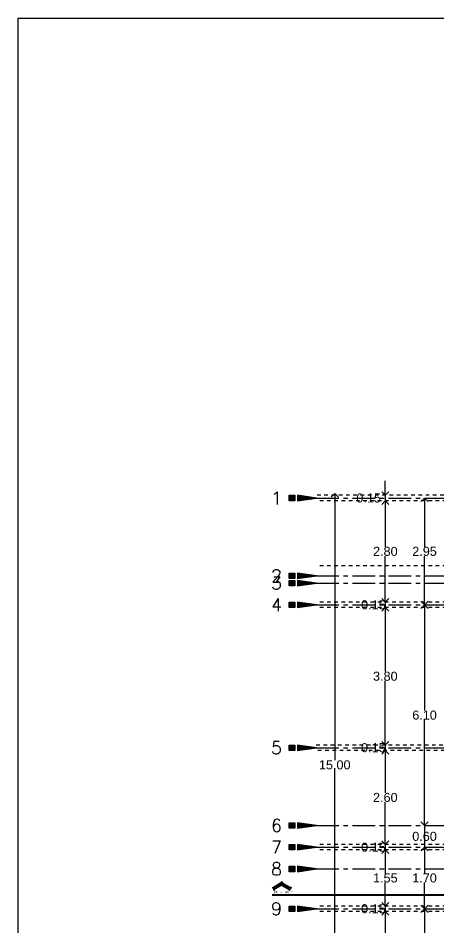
# Model space of a CAD drawing. Header units: metres. Extents: x -58 to 722, y -1100 to 345.
# Drawn here: x 23.58 to 35.2, y -491.19 to -466.05 of the extents above; entities that cross this region are included whole.
import ezdxf
from ezdxf.enums import TextEntityAlignment as Align

# ---------------------------------------------------------------- set-up
doc = ezdxf.new("R2010")
doc.units = ezdxf.units.M
doc.header["$MEASUREMENT"] = 0
for name, pattern in [('ACAD_ISO07W100', [3, 0, -3]), ('CENTER2', [1.125, 0.75, -0.125, 0.125, -0.125]), ('CENTERX2', [4, 2.5, -0.5, 0.5, -0.5])]:
    doc.linetypes.add(name, pattern=pattern)
doc.layers.get('0').update_dxf_attribs({"color": 255})
doc.layers.get('DEFPOINTS').update_dxf_attribs({"color": 250})
for name, color, linetype in [('FSR_ARQ_015COTAS', 125, 'Continuous'), ('FSR_ARQ_016EJES', 135, 'CENTER2'), ('FSR_ARQ_017EJESTEXT', 135, 'Continuous'), ('FSR_ARQ_022AREAS', 110, 'Continuous'), ('FSR_ARQ_024LINEACORTE', 10, 'Continuous')]:
    doc.layers.add(name, color=color, linetype=linetype)
doc.styles.add('Arial', font='arial.ttf')
doc.styles.add('ROMANT', font='romant.shx')
doc.styles.add('style1', font='arial.ttf')
doc.dimstyles.new('PP_PACO', dxfattribs={"dimtxt": 0.18, "dimasz": 0.075, "dimexe": 0.075, "dimexo": 0, "dimgap": 0, "dimtad": 0, "dimtih": 1, "dimtoh": 1, "dimzin": 1, "dimdsep": 46, "dimtxsty": 'style1', "dimcen": 0.15, "dimse1": 1, "dimse2": 1, "dimclrd": 256, "dimclre": 256, "dimadec": 0, "dimazin": 0, "dimtfac": 1, "dimtmove": 0, "dimatfit": 3, "dimfxl": 0.075, "dimarcsym": 0})

# ---------------------------------------------------------------- blocks, each defined once
blk = doc.blocks.new('Di-p0102')
at = {"const_width": 0.2}
blk.add_lwpolyline([(-0.8, 0), (-1, 0)], dxfattribs=at)
for points in [[(-1, 0.1), (-0.8, 0.1), (-0.8, -0.1), (-1, -0.1)], [(0, 0), (-0.7, 0.1), (-0.7, -0.1)]]:
    blk.add_lwpolyline(points, close=True)
blk.add_lwpolyline([(0, 0, 0, 0.2, 0), (-0.7, 0, 0.2, 0.2, 0)], format="xyseb")
at = {"style": 'ROMANT'}
blk.add_attdef('A', text='', height=0.6, dxfattribs=at).set_placement((-1.3, 0), align=Align.MIDDLE_RIGHT)
blk = doc.blocks.new('_Open90')
at = {"color": 0, "linetype": 'ByBlock', "lineweight": -2}
for p, q in [((0, 0), (-1, 0)), ((-0.5, 0.5), (0, 0)), ((0, 0), (-0.5, -0.5))]:
    blk.add_line(p, q, dxfattribs=at)
blk = doc.blocks.new('*D381')
at = {"layer": 'DEFPOINTS', "color": 0, "ltscale": 0.01, "transparency": 16777216}
for p in [(34.901, -479.311), (34.807, -482.262), (34.901, -482.262)]:
    blk.add_point(p, dxfattribs=at)
at = {"layer": 'FSR_ARQ_015COTAS', "lineweight": -2, "ltscale": 0.01, "transparency": 16777216}
for p, q in [((34.807, -479.511), (34.807, -480.659)), ((34.807, -482.062), (34.807, -480.914))]:
    blk.add_line(p, q, dxfattribs=at)
at = {"layer": 'FSR_ARQ_015COTAS', "lineweight": -2, "ltscale": 0.01, "transparency": 16777216, "xscale": 0.2, "yscale": 0.2, "zscale": 0.2}
for p, rotation in [((34.807, -479.311), 90), ((34.807, -482.262), 270)]:
    blk.add_blockref('_Open90', p, dxfattribs=dict(at, rotation=rotation))
at = {"layer": 'FSR_ARQ_015COTAS', "color": 0, "ltscale": 0.01, "transparency": 16777216, "insert": (34.807, -480.786), "char_height": 0.25, "attachment_point": 5, "style": 'style1'}
blk.add_mtext('2.95', dxfattribs=at)
blk = doc.blocks.new('*D382')
at = {"layer": 'DEFPOINTS', "color": 0, "ltscale": 0.005, "transparency": 16777216}
for p in [(34.901, -482.262), (34.807, -488.362), (35.025, -488.362)]:
    blk.add_point(p, dxfattribs=at)
at = {"layer": 'FSR_ARQ_015COTAS', "lineweight": -2, "ltscale": 0.005, "transparency": 16777216}
for p, q in [((34.807, -482.462), (34.807, -485.184)), ((34.807, -488.162), (34.807, -485.439))]:
    blk.add_line(p, q, dxfattribs=at)
at = {"layer": 'FSR_ARQ_015COTAS', "lineweight": -2, "ltscale": 0.005, "transparency": 16777216, "xscale": 0.2, "yscale": 0.2, "zscale": 0.2}
for p, rotation in [((34.807, -482.262), 90), ((34.807, -488.362), 270)]:
    blk.add_blockref('_Open90', p, dxfattribs=dict(at, rotation=rotation))
at = {"layer": 'FSR_ARQ_015COTAS', "color": 0, "ltscale": 0.005, "transparency": 16777216, "insert": (34.807, -485.312), "char_height": 0.25, "attachment_point": 5, "style": 'style1'}
blk.add_mtext('6.10', dxfattribs=at)
blk = doc.blocks.new('*D383')
at = {"layer": 'DEFPOINTS', "color": 0, "ltscale": 0.005, "transparency": 16777216}
for p in [(35.079, -488.962), (34.807, -490.662), (35.104, -490.662)]:
    blk.add_point(p, dxfattribs=at)
at = {"layer": 'FSR_ARQ_015COTAS', "lineweight": -2, "ltscale": 0.005, "transparency": 16777216}
for p, q in [((34.807, -489.162), (34.807, -489.684)), ((34.807, -490.462), (34.807, -489.939))]:
    blk.add_line(p, q, dxfattribs=at)
at = {"layer": 'FSR_ARQ_015COTAS', "lineweight": -2, "ltscale": 0.005, "transparency": 16777216, "xscale": 0.2, "yscale": 0.2, "zscale": 0.2}
for p, rotation in [((34.807, -488.962), 90), ((34.807, -490.662), 270)]:
    blk.add_blockref('_Open90', p, dxfattribs=dict(at, rotation=rotation))
at = {"layer": 'FSR_ARQ_015COTAS', "color": 0, "ltscale": 0.005, "transparency": 16777216, "insert": (34.807, -489.812), "char_height": 0.25, "attachment_point": 5, "style": 'style1'}
blk.add_mtext('1.70', dxfattribs=at)
blk = doc.blocks.new('*D384')
at = {"layer": 'DEFPOINTS', "color": 0, "ltscale": 0.005, "transparency": 16777216}
for p in [(35.104, -490.662), (34.807, -494.111), (34.971, -494.111)]:
    blk.add_point(p, dxfattribs=at)
at = {"layer": 'FSR_ARQ_015COTAS', "lineweight": -2, "ltscale": 0.005, "transparency": 16777216}
for p, q in [((34.807, -490.862), (34.807, -492.259)), ((34.807, -493.911), (34.807, -492.514))]:
    blk.add_line(p, q, dxfattribs=at)
at = {"layer": 'FSR_ARQ_015COTAS', "lineweight": -2, "ltscale": 0.005, "transparency": 16777216, "xscale": 0.2, "yscale": 0.2, "zscale": 0.2}
for p, rotation in [((34.807, -490.662), 90), ((34.807, -494.111), 270)]:
    blk.add_blockref('_Open90', p, dxfattribs=dict(at, rotation=rotation))
at = {"layer": 'FSR_ARQ_015COTAS', "color": 0, "ltscale": 0.005, "transparency": 16777216, "insert": (34.807, -492.386), "char_height": 0.25, "attachment_point": 5, "style": 'style1'}
blk.add_mtext('3.45', dxfattribs=at)
blk = doc.blocks.new('*D401')
at = {"layer": 'DEFPOINTS', "color": 0, "ltscale": 0.01, "transparency": 16777216}
for p in [(33.724, -479.386), (33.843, -479.236), (33.843, -479.386)]:
    blk.add_point(p, dxfattribs=at)
at = {"layer": 'FSR_ARQ_015COTAS', "lineweight": -2, "ltscale": 0.01, "transparency": 16777216}
for p, q in [((33.724, -479.036), (33.724, -478.836)), ((33.724, -479.236), (33.724, -479.386)), ((33.724, -479.586), (33.724, -479.786))]:
    blk.add_line(p, q, dxfattribs=at)
at = {"layer": 'FSR_ARQ_015COTAS', "lineweight": -2, "ltscale": 0.01, "transparency": 16777216, "xscale": 0.2, "yscale": 0.2, "zscale": 0.2}
for p, rotation in [((33.724, -479.236), 270), ((33.724, -479.386), 90)]:
    blk.add_blockref('_Open90', p, dxfattribs=dict(at, rotation=rotation))
at = {"layer": 'FSR_ARQ_015COTAS', "color": 0, "ltscale": 0.01, "transparency": 16777216, "insert": (33.264, -479.311), "char_height": 0.25, "attachment_point": 5, "style": 'style1'}
blk.add_mtext('0.15', dxfattribs=at)
blk = doc.blocks.new('*D402')
at = {"layer": 'DEFPOINTS', "color": 0, "ltscale": 0.005, "transparency": 16777216}
for p in [(33.843, -479.386), (33.724, -482.187), (33.875, -482.187)]:
    blk.add_point(p, dxfattribs=at)
at = {"layer": 'FSR_ARQ_015COTAS', "lineweight": -2, "ltscale": 0.005, "transparency": 16777216}
for p, q in [((33.724, -479.586), (33.724, -480.659)), ((33.724, -481.987), (33.724, -480.914))]:
    blk.add_line(p, q, dxfattribs=at)
at = {"layer": 'FSR_ARQ_015COTAS', "lineweight": -2, "ltscale": 0.005, "transparency": 16777216, "xscale": 0.2, "yscale": 0.2, "zscale": 0.2}
for p, rotation in [((33.724, -479.386), 90), ((33.724, -482.187), 270)]:
    blk.add_blockref('_Open90', p, dxfattribs=dict(at, rotation=rotation))
at = {"layer": 'FSR_ARQ_015COTAS', "color": 0, "ltscale": 0.005, "transparency": 16777216, "insert": (33.724, -480.786), "char_height": 0.25, "attachment_point": 5, "style": 'style1'}
blk.add_mtext('2.80', dxfattribs=at)
blk = doc.blocks.new('*D403')
at = {"layer": 'DEFPOINTS', "color": 0, "ltscale": 0.005, "transparency": 16777216}
for p in [(33.724, -482.337), (33.875, -482.187), (33.902, -482.337)]:
    blk.add_point(p, dxfattribs=at)
at = {"layer": 'FSR_ARQ_015COTAS', "lineweight": -2, "ltscale": 0.005, "transparency": 16777216}
for p, q in [((33.724, -481.987), (33.724, -481.787)), ((33.724, -482.187), (33.724, -482.337)), ((33.724, -482.537), (33.724, -482.737))]:
    blk.add_line(p, q, dxfattribs=at)
at = {"layer": 'FSR_ARQ_015COTAS', "lineweight": -2, "ltscale": 0.005, "transparency": 16777216, "xscale": 0.2, "yscale": 0.2, "zscale": 0.2}
for p, rotation in [((33.724, -482.187), 270), ((33.724, -482.337), 90)]:
    blk.add_blockref('_Open90', p, dxfattribs=dict(at, rotation=rotation))
at = {"layer": 'FSR_ARQ_015COTAS', "color": 0, "ltscale": 0.005, "transparency": 16777216, "insert": (33.394, -482.262), "char_height": 0.25, "attachment_point": 5, "style": 'style1'}
blk.add_mtext('0.15', dxfattribs=at)
blk = doc.blocks.new('*D404')
at = {"layer": 'DEFPOINTS', "color": 0, "ltscale": 0.005, "transparency": 16777216}
for p in [(33.902, -482.337), (33.724, -486.137), (33.963, -486.137)]:
    blk.add_point(p, dxfattribs=at)
at = {"layer": 'FSR_ARQ_015COTAS', "lineweight": -2, "ltscale": 0.005, "transparency": 16777216}
for p, q in [((33.724, -482.537), (33.724, -484.109)), ((33.724, -485.937), (33.724, -484.364))]:
    blk.add_line(p, q, dxfattribs=at)
at = {"layer": 'FSR_ARQ_015COTAS', "lineweight": -2, "ltscale": 0.005, "transparency": 16777216, "xscale": 0.2, "yscale": 0.2, "zscale": 0.2}
for p, rotation in [((33.724, -482.337), 90), ((33.724, -486.137), 270)]:
    blk.add_blockref('_Open90', p, dxfattribs=dict(at, rotation=rotation))
at = {"layer": 'FSR_ARQ_015COTAS', "color": 0, "ltscale": 0.005, "transparency": 16777216, "insert": (33.724, -484.237), "char_height": 0.25, "attachment_point": 5, "style": 'style1'}
blk.add_mtext('3.80', dxfattribs=at)
blk = doc.blocks.new('*D405')
at = {"layer": 'DEFPOINTS', "color": 0, "ltscale": 0.005, "transparency": 16777216}
for p in [(33.963, -486.137), (33.724, -486.287), (33.904, -486.287)]:
    blk.add_point(p, dxfattribs=at)
at = {"layer": 'FSR_ARQ_015COTAS', "lineweight": -2, "ltscale": 0.005, "transparency": 16777216}
for p, q in [((33.724, -485.937), (33.724, -485.737)), ((33.724, -486.137), (33.724, -486.287)), ((33.724, -486.487), (33.724, -486.687))]:
    blk.add_line(p, q, dxfattribs=at)
at = {"layer": 'FSR_ARQ_015COTAS', "lineweight": -2, "ltscale": 0.005, "transparency": 16777216, "xscale": 0.2, "yscale": 0.2, "zscale": 0.2}
for p, rotation in [((33.724, -486.137), 270), ((33.724, -486.287), 90)]:
    blk.add_blockref('_Open90', p, dxfattribs=dict(at, rotation=rotation))
at = {"layer": 'FSR_ARQ_015COTAS', "color": 0, "ltscale": 0.005, "transparency": 16777216, "insert": (33.394, -486.212), "char_height": 0.25, "attachment_point": 5, "style": 'style1'}
blk.add_mtext('0.15', dxfattribs=at)
blk = doc.blocks.new('*D406')
at = {"layer": 'DEFPOINTS', "color": 0, "ltscale": 0.005, "transparency": 16777216}
for p in [(33.904, -486.287), (33.724, -488.887), (33.91, -488.887)]:
    blk.add_point(p, dxfattribs=at)
at = {"layer": 'FSR_ARQ_015COTAS', "lineweight": -2, "ltscale": 0.005, "transparency": 16777216}
for p, q in [((33.724, -486.487), (33.724, -487.459)), ((33.724, -488.687), (33.724, -487.714))]:
    blk.add_line(p, q, dxfattribs=at)
at = {"layer": 'FSR_ARQ_015COTAS', "lineweight": -2, "ltscale": 0.005, "transparency": 16777216, "xscale": 0.2, "yscale": 0.2, "zscale": 0.2}
for p, rotation in [((33.724, -486.287), 90), ((33.724, -488.887), 270)]:
    blk.add_blockref('_Open90', p, dxfattribs=dict(at, rotation=rotation))
at = {"layer": 'FSR_ARQ_015COTAS', "color": 0, "ltscale": 0.005, "transparency": 16777216, "insert": (33.724, -487.587), "char_height": 0.25, "attachment_point": 5, "style": 'style1'}
blk.add_mtext('2.60', dxfattribs=at)
blk = doc.blocks.new('*D407')
at = {"layer": 'DEFPOINTS', "color": 0, "ltscale": 0.005, "transparency": 16777216}
for p in [(33.91, -488.887), (33.724, -489.037), (33.894, -489.037)]:
    blk.add_point(p, dxfattribs=at)
at = {"layer": 'FSR_ARQ_015COTAS', "lineweight": -2, "ltscale": 0.005, "transparency": 16777216}
for p, q in [((33.724, -488.687), (33.724, -488.487)), ((33.724, -488.887), (33.724, -489.037)), ((33.724, -489.237), (33.724, -489.437))]:
    blk.add_line(p, q, dxfattribs=at)
at = {"layer": 'FSR_ARQ_015COTAS', "lineweight": -2, "ltscale": 0.005, "transparency": 16777216, "xscale": 0.2, "yscale": 0.2, "zscale": 0.2}
for p, rotation in [((33.724, -488.887), 270), ((33.724, -489.037), 90)]:
    blk.add_blockref('_Open90', p, dxfattribs=dict(at, rotation=rotation))
at = {"layer": 'FSR_ARQ_015COTAS', "color": 0, "ltscale": 0.005, "transparency": 16777216, "insert": (33.394, -488.962), "char_height": 0.25, "attachment_point": 5, "style": 'style1'}
blk.add_mtext('0.15', dxfattribs=at)
blk = doc.blocks.new('*D408')
at = {"layer": 'DEFPOINTS', "color": 0, "ltscale": 0.005, "transparency": 16777216}
for p in [(33.894, -489.037), (33.724, -490.587), (33.946, -490.587)]:
    blk.add_point(p, dxfattribs=at)
at = {"layer": 'FSR_ARQ_015COTAS', "lineweight": -2, "ltscale": 0.005, "transparency": 16777216}
for p, q in [((33.724, -489.237), (33.724, -489.684)), ((33.724, -490.387), (33.724, -489.939))]:
    blk.add_line(p, q, dxfattribs=at)
at = {"layer": 'FSR_ARQ_015COTAS', "lineweight": -2, "ltscale": 0.005, "transparency": 16777216, "xscale": 0.2, "yscale": 0.2, "zscale": 0.2}
for p, rotation in [((33.724, -489.037), 90), ((33.724, -490.587), 270)]:
    blk.add_blockref('_Open90', p, dxfattribs=dict(at, rotation=rotation))
at = {"layer": 'FSR_ARQ_015COTAS', "color": 0, "ltscale": 0.005, "transparency": 16777216, "insert": (33.724, -489.812), "char_height": 0.25, "attachment_point": 5, "style": 'style1'}
blk.add_mtext('1.55', dxfattribs=at)
blk = doc.blocks.new('*D409')
at = {"layer": 'DEFPOINTS', "color": 0, "ltscale": 0.005, "transparency": 16777216}
for p in [(33.946, -490.587), (33.724, -490.737), (33.946, -490.737)]:
    blk.add_point(p, dxfattribs=at)
at = {"layer": 'FSR_ARQ_015COTAS', "lineweight": -2, "ltscale": 0.005, "transparency": 16777216}
for p, q in [((33.724, -490.387), (33.724, -490.187)), ((33.724, -490.587), (33.724, -490.737)), ((33.724, -490.937), (33.724, -491.137))]:
    blk.add_line(p, q, dxfattribs=at)
at = {"layer": 'FSR_ARQ_015COTAS', "lineweight": -2, "ltscale": 0.005, "transparency": 16777216, "xscale": 0.2, "yscale": 0.2, "zscale": 0.2}
for p, rotation in [((33.724, -490.587), 270), ((33.724, -490.737), 90)]:
    blk.add_blockref('_Open90', p, dxfattribs=dict(at, rotation=rotation))
at = {"layer": 'FSR_ARQ_015COTAS', "color": 0, "ltscale": 0.005, "transparency": 16777216, "insert": (33.394, -490.662), "char_height": 0.25, "attachment_point": 5, "style": 'style1'}
blk.add_mtext('0.15', dxfattribs=at)
blk = doc.blocks.new('*D410')
at = {"layer": 'DEFPOINTS', "color": 0, "ltscale": 0.005, "transparency": 16777216}
for p in [(33.946, -490.737), (33.724, -494.036), (33.976, -494.036)]:
    blk.add_point(p, dxfattribs=at)
at = {"layer": 'FSR_ARQ_015COTAS', "lineweight": -2, "ltscale": 0.005, "transparency": 16777216}
for p, q in [((33.724, -490.937), (33.724, -492.259)), ((33.724, -493.836), (33.724, -492.514))]:
    blk.add_line(p, q, dxfattribs=at)
at = {"layer": 'FSR_ARQ_015COTAS', "lineweight": -2, "ltscale": 0.005, "transparency": 16777216, "xscale": 0.2, "yscale": 0.2, "zscale": 0.2}
for p, rotation in [((33.724, -490.737), 90), ((33.724, -494.036), 270)]:
    blk.add_blockref('_Open90', p, dxfattribs=dict(at, rotation=rotation))
at = {"layer": 'FSR_ARQ_015COTAS', "color": 0, "ltscale": 0.005, "transparency": 16777216, "insert": (33.724, -492.386), "char_height": 0.25, "attachment_point": 5, "style": 'style1'}
blk.add_mtext('3.30', dxfattribs=at)
blk = doc.blocks.new('*D412')
at = {"layer": 'DEFPOINTS', "color": 0, "ltscale": 0.005, "transparency": 16777216}
for p in [(33.359, -479.186), (32.326, -494.186), (33.359, -494.186)]:
    blk.add_point(p, dxfattribs=at)
at = {"layer": 'FSR_ARQ_015COTAS', "lineweight": -2, "ltscale": 0.005, "transparency": 16777216}
for p, q in [((32.326, -479.386), (32.326, -486.558)), ((32.326, -493.986), (32.326, -486.814))]:
    blk.add_line(p, q, dxfattribs=at)
at = {"layer": 'FSR_ARQ_015COTAS', "lineweight": -2, "ltscale": 0.005, "transparency": 16777216, "xscale": 0.2, "yscale": 0.2, "zscale": 0.2}
for p, rotation in [((32.326, -479.186), 90), ((32.326, -494.186), 270)]:
    blk.add_blockref('_Open90', p, dxfattribs=dict(at, rotation=rotation))
at = {"layer": 'FSR_ARQ_015COTAS', "color": 0, "ltscale": 0.005, "transparency": 16777216, "insert": (32.326, -486.686), "char_height": 0.25, "attachment_point": 5, "style": 'style1'}
blk.add_mtext('15.00', dxfattribs=at)
blk = doc.blocks.new('*D449')
at = {"layer": 'DEFPOINTS', "color": 0, "ltscale": 0.005, "transparency": 16777216}
for p in [(35.025, -488.362), (34.807, -488.962), (34.984, -488.962)]:
    blk.add_point(p, dxfattribs=at)
at = {"layer": 'FSR_ARQ_015COTAS', "lineweight": -2, "ltscale": 0.005, "transparency": 16777216}
for p, q in [((34.807, -488.162), (34.807, -487.962)), ((34.807, -488.362), (34.807, -488.962)), ((34.807, -488.362), (34.807, -488.962)), ((34.807, -489.162), (34.807, -489.362))]:
    blk.add_line(p, q, dxfattribs=at)
at = {"layer": 'FSR_ARQ_015COTAS', "lineweight": -2, "ltscale": 0.005, "transparency": 16777216, "xscale": 0.2, "yscale": 0.2, "zscale": 0.2}
for p, rotation in [((34.807, -488.362), 270), ((34.807, -488.962), 90)]:
    blk.add_blockref('_Open90', p, dxfattribs=dict(at, rotation=rotation))
at = {"layer": 'FSR_ARQ_015COTAS', "color": 0, "ltscale": 0.005, "transparency": 16777216, "insert": (34.807, -488.662), "char_height": 0.25, "attachment_point": 5, "style": 'style1'}
blk.add_mtext('0.60', dxfattribs=at)
blk = doc.blocks.new('Flecha_1')
blk.add_hatch(color=256).paths.add_polyline_path([(0, 0.00076), (0.00304, -0.001), (0.00285, -0.00132), (0, 0.00032), (-0.00285, -0.00132), (-0.00304, -0.001)])
for p, q in [((0.00032, 0.00127), (-0.00375, -0.00108)), ((0, 0), (-0.00328, -0.00189)), ((-0.00032, 0.00127), (0.00375, -0.00108)), ((0, 0), (0.00328, -0.00189)), ((-0.00361, -0.00057), (-0.00277, -0.00203)), ((0.00361, -0.00057), (0.00277, -0.00203))]:
    blk.add_line(p, q)
blk.add_lwpolyline([(0, 0.00076), (0.00304, -0.001), (0.00285, -0.00132), (0, 0.00032), (-0.00285, -0.00132), (-0.00304, -0.001)], close=True)
blk = doc.blocks.new('Acceso')
at = {"xscale": 2.4, "yscale": 2.4, "zscale": 2.4}
blk.add_blockref('Flecha_1', (0, -0.0026), dxfattribs=at)
at = {"style": 'Arial', "flags": 8}
for width, p, p2 in [(1.355995, (-0.009, -0.0102), (0.009, -0.0102)), (8.566837, (-0.009, -0.0132), (0.009, -0.0132))]:
    blk.add_attdef('A', text='', height=0.00225, dxfattribs=dict(at, width=width)).set_placement(p, p2, align=Align.FIT)

msp = doc.modelspace()

# ---------------------------------------------------------------- linework, layer by layer
at = {"layer": 'DEFPOINTS', "linetype": 'ACAD_ISO07W100', "ltscale": 0.005}
for p, q in [((35.739, -479.236), (31.815, -479.236)), ((35.814, -479.386), (31.815, -479.386)), ((35.814, -481.187), (31.815, -481.187)), ((35.814, -482.187), (31.815, -482.187)), ((35.814, -482.337), (31.815, -482.337)), ((39.914, -486.137), (31.815, -486.137)), ((39.764, -486.287), (31.815, -486.287)), ((35.814, -488.887), (31.815, -488.887)), ((35.814, -489.037), (31.815, -489.037)), ((35.814, -490.587), (31.815, -490.587)), ((35.814, -490.737), (31.815, -490.737))]:
    msp.add_line(p, q, dxfattribs=at)
at = {"layer": 'FSR_ARQ_016EJES', "linetype": 'CENTERX2', "ltscale": 0.25}
for p, q in [((31.815, -479.311), (45.815, -479.311)), ((31.815, -481.462), (45.815, -481.462)), ((31.815, -481.662), (45.815, -481.662)), ((31.815, -482.262), (45.815, -482.262)), ((31.815, -486.212), (45.815, -486.212)), ((31.815, -488.362), (45.815, -488.362)), ((31.815, -488.962), (45.815, -488.962)), ((31.815, -489.562), (45.815, -489.562)), ((31.815, -490.662), (45.815, -490.662))]:
    msp.add_line(p, q, dxfattribs=at)
at = {"layer": 'FSR_ARQ_022AREAS', "ltscale": 0.005}
msp.add_lwpolyline([(23.582, -466.05), (134.566, -466.05), (134.566, -507.747), (23.582, -507.747)], close=True, dxfattribs=at)
at = {"layer": 'FSR_ARQ_024LINEACORTE', "linetype": 'CENTER2', "const_width": 0.05}
msp.add_lwpolyline([(30.596, -490.282), (46.915, -490.282)], dxfattribs=at)

# ---------------------------------------------------------------- block references
at = {"layer": 'FSR_ARQ_017EJESTEXT', "lineweight": 0}
ref = msp.add_blockref('Di-p0102', (31.821, -479.311), dxfattribs=dict(at, xscale=0.75, yscale=0.75, zscale=0.75))
ref.add_attrib('A', '1', dxfattribs={"layer": '0', "height": 0.35, "style": 'ROMANT'}).set_placement((30.867, -479.311), align=Align.MIDDLE_RIGHT)
ref = msp.add_blockref('Di-p0102', (31.821, -481.462), dxfattribs=dict(at, xscale=0.75, yscale=0.75, zscale=0.75))
ref.add_attrib('A', '2', dxfattribs={"layer": '0', "height": 0.35, "style": 'ROMANT'}).set_placement((30.867, -481.462), align=Align.MIDDLE_RIGHT)
ref = msp.add_blockref('Di-p0102', (31.821, -481.662), dxfattribs=dict(at, xscale=0.75, yscale=0.75, zscale=0.75))
ref.add_attrib('A', '3', dxfattribs={"layer": '0', "height": 0.35, "style": 'ROMANT'}).set_placement((30.867, -481.662), align=Align.MIDDLE_RIGHT)
ref = msp.add_blockref('Di-p0102', (31.821, -482.262), dxfattribs=dict(at, xscale=0.75, yscale=0.75, zscale=0.75))
ref.add_attrib('A', '4', dxfattribs={"layer": '0', "height": 0.35, "style": 'ROMANT'}).set_placement((30.867, -482.262), align=Align.MIDDLE_RIGHT)
ref = msp.add_blockref('Di-p0102', (31.821, -486.212), dxfattribs=dict(at, xscale=0.75, yscale=0.75, zscale=0.75))
ref.add_attrib('A', '5', dxfattribs={"layer": '0', "height": 0.35, "style": 'ROMANT'}).set_placement((30.867, -486.212), align=Align.MIDDLE_RIGHT)
ref = msp.add_blockref('Di-p0102', (31.821, -488.362), dxfattribs=dict(at, xscale=0.75, yscale=0.75, zscale=0.75))
ref.add_attrib('A', '6', dxfattribs={"layer": '0', "height": 0.35, "style": 'ROMANT'}).set_placement((30.867, -488.362), align=Align.MIDDLE_RIGHT)
ref = msp.add_blockref('Di-p0102', (31.821, -488.962), dxfattribs=dict(at, xscale=0.75, yscale=0.75, zscale=0.75))
ref.add_attrib('A', '7', dxfattribs={"layer": '0', "height": 0.35, "style": 'ROMANT'}).set_placement((30.867, -488.962), align=Align.MIDDLE_RIGHT)
ref = msp.add_blockref('Di-p0102', (31.821, -489.562), dxfattribs=dict(at, xscale=0.75, yscale=0.75, zscale=0.75))
ref.add_attrib('A', '8', dxfattribs={"layer": '0', "height": 0.35, "style": 'ROMANT'}).set_placement((30.867, -489.562), align=Align.MIDDLE_RIGHT)
ref = msp.add_blockref('Di-p0102', (31.821, -490.662), dxfattribs=dict(at, xscale=0.75, yscale=0.75, zscale=0.75))
ref.add_attrib('A', '9', dxfattribs={"layer": '0', "height": 0.35, "style": 'ROMANT'}).set_placement((30.867, -490.662), align=Align.MIDDLE_RIGHT)
at = {"layer": 'FSR_ARQ_024LINEACORTE', "linetype": 'CENTER2'}
ref = msp.add_blockref('Acceso', (30.863, -489.935), dxfattribs=dict(at, xscale=29.61699996122224, yscale=29.61699996122224, zscale=29.61699996122224))
ref.add_attrib('A', "X - X '", dxfattribs={"layer": '0', "height": 0.0666, "style": 'Arial', "width": 2.127721}).set_placement((30.63, -490.237), (31.163, -490.237), align=Align.FIT)

# ---------------------------------------------------------------- dimensions: what is measured, and where the dimension line sits
at = {"layer": 'FSR_ARQ_015COTAS', "ltscale": 0.01}
dim = msp.add_linear_dim(base=(33.724, -479.386), p1=(33.843, -479.236), p2=(33.843, -479.386), angle=90, dimstyle='PP_PACO', override={"dimtxt": 0.25, "dimasz": 0.2, "dimblk1": 'Open90', "dimblk2": 'Open90', "dimsah": 1, "dimtmove": 2, "dimfxlon": 1}, dxfattribs=at)
dim.commit()
dim.dimension.update_dxf_attribs({"geometry": '*D401', "text_midpoint": (33.264, -479.311), "dimtype": 160})
at = {"layer": 'FSR_ARQ_015COTAS', "ltscale": 0.005}
for base, p1, p2, override, picture, middle in [((32.326, -494.186), (33.359, -479.186), (33.359, -494.186), {"dimtxt": 0.25, "dimasz": 0.2, "dimblk1": 'Open90', "dimblk2": 'Open90', "dimsah": 1, "dimtmove": 2, "dimfxlon": 1}, '*D412', (32.326, -486.686)), ((33.724, -482.187), (33.843, -479.386), (33.875, -482.187), {"dimtxt": 0.25, "dimasz": 0.2, "dimblk1": 'Open90', "dimblk2": 'Open90', "dimsah": 1, "dimtmove": 2, "dimfxlon": 1}, '*D402', (33.724, -480.786)), ((33.724, -482.337), (33.875, -482.187), (33.902, -482.337), {"dimtxt": 0.25, "dimasz": 0.2, "dimblk1": 'Open90', "dimblk2": 'Open90', "dimsah": 1, "dimtmove": 2, "dimfxlon": 1}, '*D403', (33.394, -482.262)), ((33.724, -486.137), (33.902, -482.337), (33.963, -486.137), {"dimtxt": 0.25, "dimasz": 0.2, "dimblk1": 'Open90', "dimblk2": 'Open90', "dimsah": 1, "dimtmove": 2, "dimfxlon": 1}, '*D404', (33.724, -484.237)), ((34.807, -488.362), (34.901, -482.262), (35.025, -488.362), {"dimtxt": 0.25, "dimasz": 0.2, "dimblk1": 'Open90', "dimblk2": 'Open90', "dimsah": 1, "dimtmove": 1, "dimfxlon": 1}, '*D382', (34.807, -485.312)), ((33.724, -486.287), (33.963, -486.137), (33.904, -486.287), {"dimtxt": 0.25, "dimasz": 0.2, "dimblk1": 'Open90', "dimblk2": 'Open90', "dimsah": 1, "dimtmove": 2, "dimfxlon": 1}, '*D405', (33.394, -486.212)), ((33.724, -488.887), (33.904, -486.287), (33.91, -488.887), {"dimtxt": 0.25, "dimasz": 0.2, "dimblk1": 'Open90', "dimblk2": 'Open90', "dimsah": 1, "dimtmove": 2, "dimfxlon": 1}, '*D406', (33.724, -487.587)), ((33.724, -489.037), (33.91, -488.887), (33.894, -489.037), {"dimtxt": 0.25, "dimasz": 0.2, "dimblk1": 'Open90', "dimblk2": 'Open90', "dimsah": 1, "dimtmove": 2, "dimfxlon": 1}, '*D407', (33.394, -488.962)), ((33.724, -490.587), (33.894, -489.037), (33.946, -490.587), {"dimtxt": 0.25, "dimasz": 0.2, "dimblk1": 'Open90', "dimblk2": 'Open90', "dimsah": 1, "dimtmove": 2, "dimfxlon": 1}, '*D408', (33.724, -489.812)), ((34.807, -490.662), (35.079, -488.962), (35.104, -490.662), {"dimtxt": 0.25, "dimasz": 0.2, "dimblk1": 'Open90', "dimblk2": 'Open90', "dimsah": 1, "dimtmove": 1, "dimfxlon": 1}, '*D383', (34.807, -489.812)), ((33.724, -490.737), (33.946, -490.587), (33.946, -490.737), {"dimtxt": 0.25, "dimasz": 0.2, "dimblk1": 'Open90', "dimblk2": 'Open90', "dimsah": 1, "dimtmove": 2, "dimfxlon": 1}, '*D409', (33.394, -490.662)), ((34.807, -494.111), (35.104, -490.662), (34.971, -494.111), {"dimtxt": 0.25, "dimasz": 0.2, "dimblk1": 'Open90', "dimblk2": 'Open90', "dimsah": 1, "dimtmove": 1, "dimfxlon": 1}, '*D384', (34.807, -492.386)), ((33.724, -494.036), (33.946, -490.737), (33.976, -494.036), {"dimtxt": 0.25, "dimasz": 0.2, "dimblk1": 'Open90', "dimblk2": 'Open90', "dimsah": 1, "dimtmove": 2, "dimfxlon": 1}, '*D410', (33.724, -492.386))]:
    dim = msp.add_linear_dim(base=base, p1=p1, p2=p2, angle=90, dimstyle='PP_PACO', override=override, dxfattribs=at)
    dim.commit()
    dim.dimension.update_dxf_attribs({"geometry": picture, "text_midpoint": middle})
at = {"layer": 'FSR_ARQ_015COTAS', "ltscale": 0.01}
dim = msp.add_linear_dim(base=(34.807, -482.262), p1=(34.901, -479.311), p2=(34.901, -482.262), angle=90, dimstyle='PP_PACO', override={"dimtxt": 0.25, "dimasz": 0.2, "dimblk1": 'Open90', "dimblk2": 'Open90', "dimsah": 1, "dimfxlon": 1}, dxfattribs=at)
dim.commit()
dim.dimension.update_dxf_attribs({"geometry": '*D381', "text_midpoint": (34.807, -480.786)})
at = {"layer": 'FSR_ARQ_015COTAS', "ltscale": 0.005}
dim = msp.add_linear_dim(base=(34.807, -488.962), p1=(35.025, -488.362), p2=(34.984, -488.962), angle=90, dimstyle='PP_PACO', override={"dimtxt": 0.25, "dimasz": 0.2, "dimblk1": 'Open90', "dimblk2": 'Open90', "dimsah": 1, "dimtmove": 1, "dimfxlon": 1}, dxfattribs=at)
dim.commit()
dim.dimension.update_dxf_attribs({"geometry": '*D449', "text_midpoint": (34.807, -488.662), "dimtype": 160})

doc.saveas('drawing.dxf')
